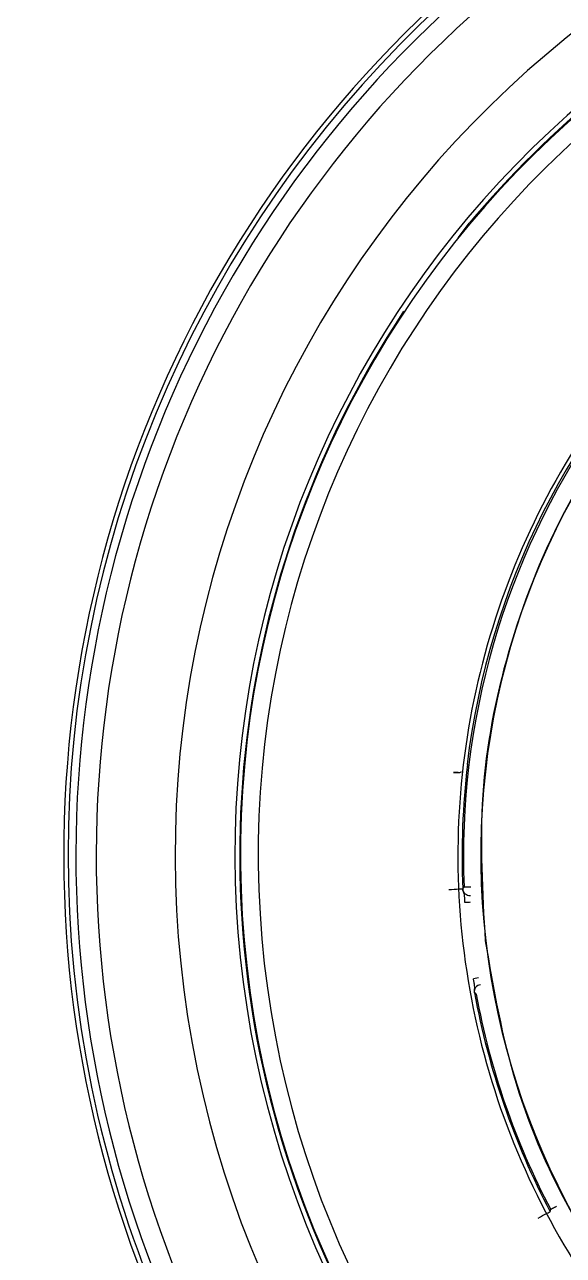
# Model space of a CAD drawing. Extents: x 525 to 609, y 649 to 778.
# Drawn here: x 558.448 to 558.912, y 706.539 to 707.599 of the extents above; entities that cross this region are included whole.
import ezdxf

# ---------------------------------------------------------------- set-up
doc = ezdxf.new("R2010")
doc.units = 0
doc.header["$MEASUREMENT"] = 0
doc.layers.add('1', color=4, linetype='Continuous')

# ---------------------------------------------------------------- blocks, each defined once
blk = doc.blocks.new('JETSETTER')
at = {"layer": '1', "color": 3, "linetype": 'Continuous', "lineweight": 25}
for p, q in [((33.6944, 38.2912), (33.7037, 38.3038)), ((33.7023, 37.8378), (33.702, 37.8378)), ((33.6969, 37.8314), (33.6971, 37.8314)), ((33.7176, 37.6859), (33.718, 37.6859)), ((33.7119, 37.654), (33.7075, 37.6532))]:
    blk.add_line(p, q, dxfattribs=at)
at = {"layer": '1', "color": 3, "linetype": 'Continuous', "lineweight": 25, "flags": 128}
for points in [[(33.6942, 37.8309), (33.6957, 37.831), (33.6969, 37.8314)], [(33.6944, 37.8309), (33.6943, 37.8309), (33.6942, 37.8309)], [(33.6864, 37.7302), (33.6887, 37.7303), (33.6909, 37.7304), (33.6929, 37.7305), (33.6947, 37.7306), (33.6962, 37.7306), (33.6973, 37.7307), (33.698, 37.7307), (33.6982, 37.7307)], [(33.6983, 37.7307), (33.6989, 37.7315), (33.6994, 37.7321)], [(33.7053, 37.7323), (33.7042, 37.7323), (33.7031, 37.7322), (33.702, 37.7322), (33.7012, 37.7321), (33.7004, 37.7321), (33.6999, 37.7321), (33.6995, 37.7321), (33.6994, 37.7321)], [(33.7046, 37.7192), (33.7039, 37.7191), (33.7033, 37.7191), (33.7027, 37.719), (33.7021, 37.719), (33.7015, 37.719), (33.701, 37.7189), (33.7005, 37.7189), (33.7001, 37.7189)], [(33.7097, 37.6402), (33.7089, 37.6408), (33.7083, 37.6413)], [(33.7735, 37.4528), (33.7737, 37.4538), (33.7739, 37.4546)], [(33.7791, 37.4574), (33.7781, 37.4568), (33.7772, 37.4563), (33.7763, 37.4559), (33.7755, 37.4555), (33.7748, 37.4551), (33.7743, 37.4549), (33.774, 37.4547), (33.7739, 37.4546)], [(33.7631, 37.4473), (33.7651, 37.4484), (33.767, 37.4494), (33.7688, 37.4503), (33.7704, 37.4512), (33.7717, 37.4518), (33.7727, 37.4524), (33.7733, 37.4527), (33.7735, 37.4528)]]:
    blk.add_lwpolyline(points, dxfattribs=at)
at = {"layer": '1', "color": 3, "linetype": 'Continuous', "lineweight": 25}
for centre, radius, start, end in [((34.3546, 37.7593), 1, 96.5792, 276.5792), ((34.3546, 37.7593), 0.9961, 100.112, 190.112), ((34.3546, 37.7593), 0.9895, 100.112, 280.112), ((34.3546, 37.7593), 0.972, 100.112, 280.112), ((34.3546, 37.7593), 0.9039, 100.4557, 280.112), ((34.3546, 37.7593), 0.8477, 96.5792, 276.2244), ((34.3546, 37.7593), 0.8484, 96.5792, 140.0874), ((34.3546, 37.7593), 0.8524, 100.4557, 280.112), ((34.3546, 37.7593), 0.8324, 96.5792, 276.2244), ((34.3546, 37.7593), 0.6573, 94.8368, 173.1425), ((34.3546, 37.7593), 0.6408, 96.5792, 186.5792), ((34.3546, 37.7593), 0.8484, 146.4712, 260.0874), ((34.3546, 37.7593), 0.6557, 145.4665, 182.3828), ((34.3546, 37.7593), 0.6569, 173.1386, 182.4973), ((33.7042, 37.731), 0.00591, 182.5162, 276.4008), ((34.3546, 37.7593), 0.6408, 186.5792, 276.5792), ((33.7141, 37.6423), 0.00591, 96.4499, 190.3266), ((34.3546, 37.7593), 0.6569, 190.3519, 207.8148), ((34.3546, 37.7593), 0.6557, 190.4665, 207.6888), ((34.3546, 37.7593), 0.9961, 190.112, 280.112)]:
    blk.add_arc(centre, radius, start, end, dxfattribs=at)
for points, knots in [([(33.1223, 36.5248), (33.1161, 36.531), (33.1037, 36.5435), (33.0855, 36.5626), (33.0675, 36.5819), (33.0499, 36.6015), (33.0326, 36.6213), (33.0156, 36.6414), (32.999, 36.6617), (32.9826, 36.6823), (32.9665, 36.7031), (32.9508, 36.7242), (32.9353, 36.7455), (32.9202, 36.7671), (32.8783, 36.8288), (32.815, 36.9343), (32.7419, 37.0891), (32.6842, 37.2504), (32.6426, 37.4166), (32.6174, 37.586), (32.6091, 37.757), (32.6174, 37.9281), (32.6426, 38.0976), (32.6842, 38.2638), (32.742, 38.4251), (32.8152, 38.58), (32.9033, 38.7268), (33.0053, 38.8645), (33.1203, 38.9913), (33.2472, 39.1064), (33.3848, 39.2084), (33.5317, 39.2965), (33.6866, 39.3697), (33.8478, 39.4274), (34.014, 39.469), (34.1834, 39.4942), (34.3545, 39.5025), (34.5256, 39.4942), (34.695, 39.469), (34.8612, 39.4275), (35.0224, 39.3697), (35.1773, 39.2965), (35.2893, 39.2294), (35.3631, 39.1786), (35.4026, 39.1497), (35.4412, 39.1198), (35.479, 39.0888), (35.5159, 39.0567), (35.5519, 39.0237), (35.5752, 39.0008), (35.5868, 38.9893)], [0, 0, 0, 0, 0.004827, 0.009647, 0.014461, 0.019271, 0.024078, 0.028882, 0.033686, 0.038489, 0.043293, 0.048099, 0.052908, 0.057722, 0.062541, 0.093781, 0.125035, 0.156273, 0.187523, 0.218772, 0.250007, 0.281251, 0.312511, 0.343765, 0.375021, 0.40627, 0.437519, 0.468758, 0.500007, 0.53125, 0.562493, 0.593739, 0.624988, 0.656237, 0.687489, 0.718733, 0.749986, 0.781233, 0.812476, 0.843717, 0.874964, 0.906209, 0.937455, 0.946406, 0.95534, 0.964264, 0.973185, 0.98211, 0.991046, 1, 1, 1, 1]), ([(34.2789, 38.4155), (34.2362, 38.4081), (34.1509, 38.3933), (34.0315, 38.34), (33.9243, 38.2662), (33.8337, 38.1724), (33.7632, 38.0629), (33.7153, 37.9417), (33.692, 37.8135), (33.6942, 37.6832), (33.7217, 37.5558), (33.7736, 37.4363), (33.8478, 37.3291), (33.9415, 37.2385), (34.051, 37.1679), (34.1722, 37.1204), (34.3006, 37.0957), (34.387, 37.1007), (34.4302, 37.1032)], [0, 0, 0, 0, 0.0625, 0.125, 0.1875, 0.25, 0.3125, 0.375, 0.4375, 0.5, 0.5625, 0.625, 0.6875, 0.75, 0.8125, 0.875, 0.9375, 1, 1, 1, 1]), ([(34.2811, 38.3962), (34.2397, 38.3891), (34.1569, 38.3747), (34.041, 38.323), (33.9369, 38.2513), (33.849, 38.1603), (33.7804, 38.054), (33.7343, 37.9364), (33.7103, 37.8118), (33.7152, 37.7278), (33.7176, 37.6859)], [0, 0, 0, 0, 0.125, 0.25, 0.375, 0.5, 0.625, 0.75, 0.875, 1, 1, 1, 1]), ([(33.6902, 37.831), (33.6909, 37.831), (33.6923, 37.831), (33.6941, 37.831), (33.6953, 37.831), (33.6955, 37.831), (33.6956, 37.831)], [0, 0, 0, 0, 0.2501314, 0.5002119, 0.7502922, 1, 1, 1, 1]), ([(33.6942, 37.8309), (33.6942, 37.8309), (33.694, 37.8309), (33.693, 37.8309), (33.6917, 37.8309), (33.6907, 37.8308), (33.6903, 37.8308)], [0, 0, 0, 0, 0.256333, 0.538798, 0.770971, 1, 1, 1, 1]), ([(33.6982, 37.7307), (33.6982, 37.7307), (33.6982, 37.7307), (33.6983, 37.7307), (33.6983, 37.7307)], [0, 0, 0, 0, 0.5595786, 1, 1, 1, 1]), ([(33.7001, 37.7189), (33.7001, 37.7198), (33.7, 37.7219), (33.6999, 37.7246), (33.6995, 37.7265), (33.6992, 37.7274), (33.6989, 37.7281), (33.6985, 37.7291), (33.6983, 37.73), (33.6982, 37.7307)], [0, 0, 0, 0, 0.187162, 0.440799, 0.64588, 0.755719, 0.805059, 0.860514, 1, 1, 1, 1]), ([(33.7176, 37.6859), (33.7248, 37.6445), (33.7392, 37.5616), (33.7909, 37.4458), (33.8626, 37.3417), (33.9536, 37.2538), (34.0599, 37.1852), (34.1775, 37.1391), (34.3021, 37.1151), (34.3861, 37.12), (34.428, 37.1224)], [0, 0, 0, 0, 0.125, 0.25, 0.375, 0.5, 0.625, 0.75, 0.875, 1, 1, 1, 1]), ([(33.7083, 37.6413), (33.7083, 37.6419), (33.7082, 37.6429), (33.7085, 37.6443), (33.7086, 37.6454), (33.7086, 37.6468), (33.7083, 37.6486), (33.7079, 37.6506), (33.7076, 37.6522), (33.7075, 37.6532)], [0, 0, 0, 0, 0.121487, 0.210929, 0.316304, 0.528461, 0.667081, 0.790592, 1, 1, 1, 1]), ([(33.7083, 37.6413), (33.7083, 37.6413), (33.7083, 37.6413), (33.7083, 37.6413), (33.7083, 37.6413)], [0, 0, 0, 0, 0.559136, 1, 1, 1, 1])]:
    blk.add_open_spline(points, degree=3, knots=knots, dxfattribs=at)

msp = doc.modelspace()

# ---------------------------------------------------------------- block references
at = {"layer": '1'}
msp.add_blockref('JETSETTER', (525.1273, 669.1243), dxfattribs=at)

doc.saveas('drawing.dxf')
